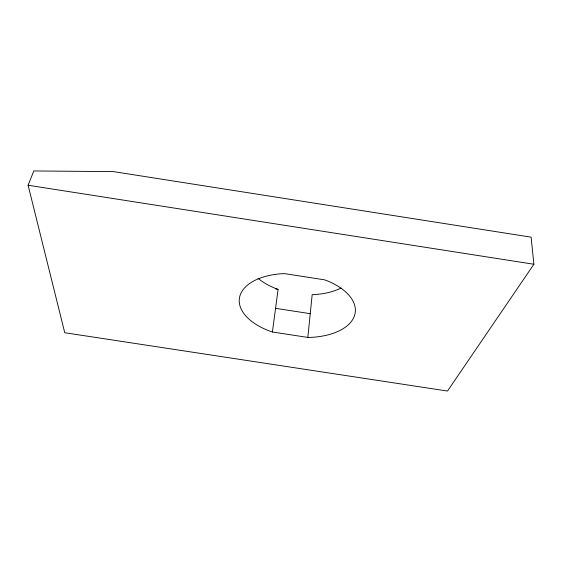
<?xml version="1.0" encoding="UTF-8"?>
<svg xmlns="http://www.w3.org/2000/svg" width="562" height="562" viewBox="0 0 562 562"><rect width="100%" height="100%" fill="white"/><g stroke="black" fill="none" stroke-linecap="round" stroke-linejoin="round"><path stroke-width="0.84" d="M307.828 337.425L311.011 337.376A58.357 31.514 6.6 0 0 354.671 315.113A58.357 31.514 6.6 0 0 327.73 281.007L324.513 279.827L284.555 273.638L281 273.771A58.357 31.514 6.6 0 0 239.553 297.375A58.357 31.514 6.6 0 0 269.479 331.011L272.408 331.994L307.828 337.425L312.184 294.614L315.247 294.523A56.038 32.989 6.4 0 0 341.085 288.018M272.408 331.994L278.085 289.346L275.275 288.348A56.038 32.989 6.4 0 1 258.091 278.316M28.1 185.242L33.811 170.953L113.503 171.621L531.118 237.157L533.9 264.252L447.5 391.047L64.749 332.725L28.1 185.242L533.9 264.252M275.513 288.952L278.085 289.346M275.556 308.334L310.245 313.673"/></g></svg>
